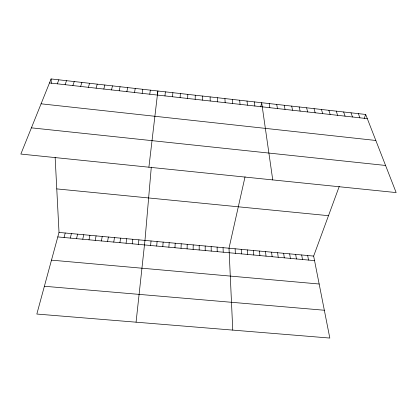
<?xml version="1.0" encoding="UTF-8"?>
<svg xmlns="http://www.w3.org/2000/svg" width="417" height="417" viewBox="0 0 417 417"><rect width="100%" height="100%" fill="white"/><g stroke="black" fill="none" stroke-linecap="round" stroke-linejoin="round"><path stroke-width="0.63" d="M202.693 100.153L202.709 96.061M199.17 249.976L199.211 245.451M193.134 249.418L193.222 244.894M195.182 99.309L195.271 95.222M187.087 248.86L187.223 244.336M187.65 98.464L187.817 94.383M181.03 248.303L181.218 243.778M174.963 247.74L175.203 243.22M180.108 97.614L180.352 93.538M168.885 247.182L169.177 242.658M162.797 246.619L163.136 242.1M172.549 96.765L172.867 92.694M151.293 167.154L144.97 240.411L136.067 322.179M157.49 95.285L157.861 91L148.9 167.201M156.703 246.056L157.094 241.537M164.97 95.915L165.372 91.844M150.594 245.493L151.037 240.974M138.35 244.362L138.897 239.848M132.215 243.799L132.809 239.285M149.776 94.211L150.334 90.15M126.07 243.231L126.716 238.717M119.914 242.663L120.612 238.149M142.155 93.351L142.791 89.295M113.747 242.095L114.498 237.581M134.519 92.496L135.233 88.446M107.57 241.521L108.373 237.012M101.383 240.953L102.238 236.444M126.867 91.636L127.665 87.591M95.185 240.38L96.092 235.871M88.983 239.806L89.936 235.303M119.199 90.776L120.075 86.731M82.764 239.233L83.775 234.729M245.05 176.782L229.006 248.219L232.759 330.102M260.745 106.882L261.678 102.718L272.744 179.915M111.516 89.91L112.475 85.876M76.535 238.66L77.598 234.156M70.301 238.086L71.416 233.583M103.817 89.045L104.855 85.016M64.051 237.508L65.219 233.004M55.138 157.277L59.016 232.431L36.832 314.048L329.821 338.057L313.652 256.08L339.235 186.451M96.103 88.18L97.224 84.151M88.378 87.309L89.572 83.291M80.632 86.439L81.909 82.425M72.866 85.568L74.231 81.555M65.088 84.693L66.532 80.69M364.197 118.506L365.683 114.461L51.098 78.943L20.85 154.061L396.15 192.581L365.683 114.461M57.296 83.817L58.823 79.819M44.384 286.265L324.337 310.243M51.484 260.145L319.161 284.013M57.791 236.929L314.548 260.625M59.016 232.431L313.652 256.08M56.769 188.901L328.497 215.683M31.405 127.842L385.574 165.46M41.08 103.817L375.826 140.472M49.487 82.941L367.32 118.652M358.354 113.632L359.913 117.818M351.005 112.804L352.495 116.984M343.644 111.975L345.057 116.15M336.269 111.141L337.608 115.311M328.877 110.307L330.144 114.472M321.471 109.468L322.664 113.632M314.048 108.634L315.169 112.793M306.615 107.794L307.657 111.949M299.161 106.95L300.131 111.099M291.697 106.111L292.588 110.255M284.212 105.266L285.035 109.405M307.673 255.522L308.517 260.067M276.716 104.417L277.461 108.556M301.679 254.969L302.481 259.51M295.679 254.412L296.43 258.952M269.205 103.567L269.872 107.701M289.664 253.854L290.368 258.389M283.643 253.291L284.3 257.831M277.613 252.733L278.217 257.268M254.36 101.894L254.876 106.017M271.571 252.17L272.129 256.71M265.52 251.607L266.03 256.147M247.02 101.065L247.463 105.183M259.463 251.044L259.916 255.579M253.39 250.481L253.797 255.016M239.671 100.236L240.041 104.349M247.312 249.919L247.667 254.453M232.311 99.402L232.603 103.515M241.219 249.35L241.526 253.885M235.12 248.787L235.376 253.317M224.93 98.568L225.149 102.676M51.098 78.943L51.327 83.364M223.069 247.667L223.225 252.196M217.538 97.734L217.679 101.837M217.116 247.114L217.226 251.644M210.132 96.9L210.194 100.997M211.158 246.562L211.221 251.086M205.19 246.004L205.2 250.534"/></g></svg>
